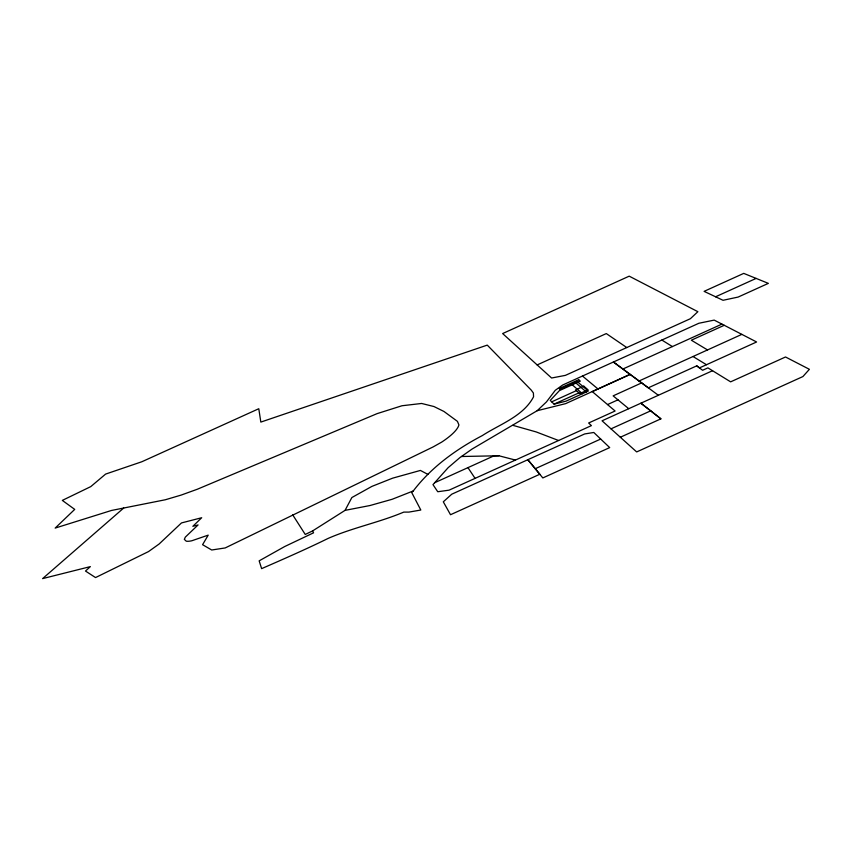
<?xml version="1.0" encoding="UTF-8"?>
<svg xmlns="http://www.w3.org/2000/svg" width="852" height="852" viewBox="0 0 852 852"><rect width="100%" height="100%" fill="white"/><g stroke="black" fill="none" stroke-linecap="round" stroke-linejoin="round"><path stroke-width="1.28" d="M292.726 514.885L305.24 534.449L312.546 530.956L345.049 510.369L351.865 497.536L371.898 486.396L392.634 478.164L420.409 470.432L427.885 474.372M312.546 530.956L313.568 532.819L284.738 546.515L259.157 560.85L261.628 568.646C283.918 558.891 306.156 549.189 328.02 538.464C352.536 527.707 379.076 522.521 403.773 512.105L408.917 512.095L420.813 510.028L411.74 492.605L413.273 490.944C431.432 467.12 456.044 449.366 482.37 435.553C499.922 424.147 523.437 416.255 533.565 396.776L533.395 392.985L531.211 390.067L487.259 345.113L260.829 422.091L258.784 408.726L141.837 461.752L105.605 474.095L90.759 486.62L62.324 500.401L74.72 509.389L55.156 528.091L111.527 510.454L165.373 499.751L181.178 495.076L197.323 489.24L377.095 413.635L401.984 405.754L421.623 403.465L433.966 406.542L443.956 411.463L457.417 421.346L458.908 424.871A49.544 13.334 -24 0 1 441.613 442.156L433.114 446.927L225.205 547.942L211.701 549.998L202.584 544.694L208.197 535.141L191.785 540.775A20.054 5.261 -26.2 0 1 186.237 541.18L184.341 539.369L185.321 537.133L198.069 524.938L192.85 526.312L201.7 517.728L181.476 522.936L159.111 544.013L148.546 551.563L95.541 577.571L85.498 571.053L90.355 566.612L42.6 578.614L123.689 508.037M537.186 410.707L565.653 403.635L630.129 374.39L613.408 362.015L648.297 387.82L696.755 365.849L699.481 367.894L756.597 341.982L714.2 320.107L698.885 323.259L562.639 385.029L555.248 390.322L546.473 401.888L537.186 410.707L472.114 449.025L459.952 457.577L448.141 467.673L432.976 484.618L437.747 491.742L449.057 490.166L591.405 425.627L588.636 422.997L615.101 411.005L592.257 391.579L630.129 374.39L658.372 395.275M641.652 382.899L613.142 395.86L628.744 408.704M434.669 482.722L493.947 455.852L498.889 455.767L515.471 460.069M537.154 364.922L551.595 378.011L565.409 375.37L690.397 318.701L697.873 311.694L629.202 276.165L502.637 333.558L537.154 364.922L606.294 333.579L626.774 347.552M715.563 296.794L756.129 278.412L768.355 283.365L738.12 297.071L723.039 300.287L704.093 291.363L743.743 273.385L756.129 278.412M561.127 388.8L575.249 382.399L586.304 391.973M622.897 369.022L721.91 324.122M551.702 401.835L576.41 390.631M724.243 325.294L691.334 340.204L707.533 349.938M554.066 404.136L566.058 401.143L588.285 391.068L577.123 381.483L561.234 388.682L550.254 400.419L554.066 404.136L578.934 392.868M639.075 380.982L741.826 334.378M607.54 404.562L618.019 399.812M712.56 370.705L602.066 420.803L636.668 451.933L802.903 376.563L809.4 369.31L785.523 356.988L730.633 381.845L707.905 367.872L702.602 370.279L696.755 365.849M611.012 428.844L650.715 410.834L660.896 418.843L620.352 437.236M535.237 468.717L600.681 439.046L609.702 447.598L542.82 477.94L527.846 459.707L539.827 474.245L450.516 514.725L443.306 501.817L451.762 494.192L584.685 433.945L593.791 432.475L600.681 439.046M413.273 490.944L392.112 499.293L370.045 505.513L345.049 510.369M461.486 456.502L498.889 455.767M512.915 425.35L536.217 431.943L558.592 440.505M693.027 356.519L706.468 364.709M661.855 340.044L672.398 346.572M650.715 410.834L640.885 403.198L660.896 418.843M582.48 376.041L597.987 388.97M571.479 384.103L582.427 393.73M467.961 467.642L475.075 478.366M578.657 379.726L559.274 388.512L560.84 389.96L580.318 381.132L578.657 379.726M583.78 386.158L575.558 389.886L579.765 393.603L588.072 389.833L583.78 386.158"/></g></svg>
